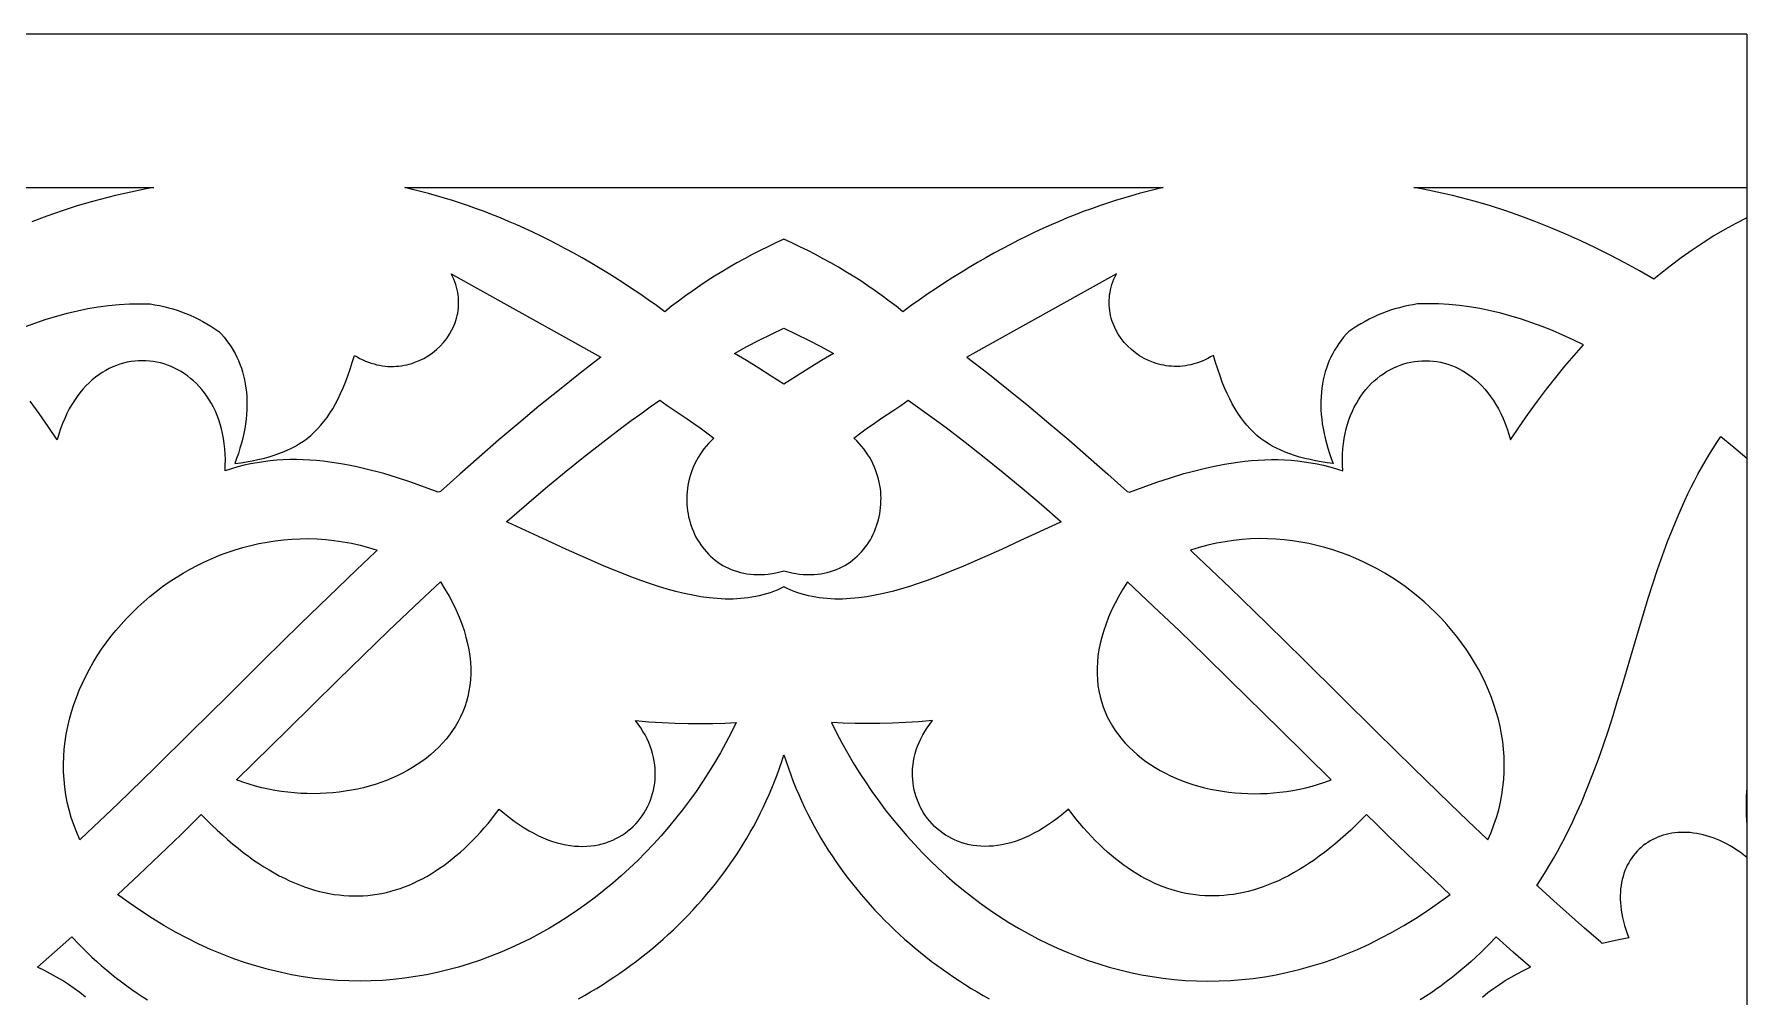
# Model space of a CAD drawing. Extents: x -105 to 105, y -148 to 149.
# Drawn here: x 30.36 to 64.58, y -68.85 to -49.61 of the extents above; entities that cross this region are included whole.
import ezdxf

# ---------------------------------------------------------------- set-up
doc = ezdxf.new("R2010")
doc.units = 0
doc.header["$MEASUREMENT"] = 0
doc.layers.get('0').update_dxf_attribs({"linetype": 'CONTINUOUS'})
doc.layers.add('LAYER_1', color=18, linetype='CONTINUOUS')

msp = doc.modelspace()

# ---------------------------------------------------------------- linework, layer by layer
msp.add_line((64.584, -49.611), (64.584, -89.598))
at = {"layer": 'LAYER_1'}
for points in [[(64.584, -49.611), (-51.868, -49.611)], [(24.414, -52.676), (32.748, -52.676), (32.593, -52.704), (32.439, -52.733), (32.285, -52.765), (32.131, -52.798), (31.977, -52.834), (31.824, -52.872), (31.671, -52.912), (31.519, -52.954), (31.214, -53.044), (30.911, -53.142), (30.609, -53.248), (30.308, -53.361)], [(30.182, -55.453), (30.389, -55.377), (30.596, -55.307), (30.804, -55.244), (31.011, -55.188), (31.219, -55.138), (31.427, -55.096), (31.634, -55.061), (31.842, -55.034), (32.05, -55.014), (32.258, -55.002), (32.466, -54.998), (32.57, -54.999), (32.675, -55.002), (32.766, -55.017), (32.858, -55.034), (32.948, -55.054), (33.037, -55.077), (33.126, -55.102), (33.214, -55.129), (33.301, -55.159), (33.387, -55.192), (33.473, -55.228), (33.557, -55.266), (33.641, -55.307), (33.724, -55.35), (33.806, -55.397), (33.887, -55.446), (33.968, -55.497), (34.048, -55.552), (34.101, -55.609), (34.153, -55.669), (34.201, -55.73), (34.247, -55.793), (34.291, -55.858), (34.332, -55.924), (34.37, -55.993), (34.405, -56.063), (34.438, -56.135), (34.468, -56.208), (34.495, -56.283), (34.519, -56.36), (34.54, -56.438), (34.559, -56.518), (34.574, -56.6), (34.587, -56.683), (34.596, -56.767), (34.603, -56.853), (34.607, -56.941), (34.607, -57.029), (34.604, -57.119), (34.599, -57.211), (34.59, -57.304), (34.578, -57.398), (34.562, -57.493), (34.544, -57.59), (34.522, -57.687), (34.497, -57.786), (34.468, -57.886), (34.436, -57.988), (34.401, -58.09), (34.362, -58.193), (34.483, -58.176), (34.601, -58.157), (34.714, -58.137), (34.824, -58.114), (34.93, -58.089), (35.032, -58.062), (35.131, -58.033), (35.227, -58), (35.32, -57.965), (35.409, -57.927), (35.495, -57.886), (35.579, -57.842), (35.659, -57.794), (35.736, -57.743), (35.811, -57.688), (35.883, -57.629), (35.953, -57.566), (36.02, -57.499), (36.085, -57.428), (36.147, -57.352), (36.208, -57.271), (36.266, -57.185), (36.322, -57.095), (36.377, -56.999), (36.429, -56.898), (36.48, -56.792), (36.529, -56.68), (36.577, -56.562), (36.623, -56.438), (36.668, -56.308), (36.711, -56.172), (36.754, -56.029), (36.809, -56.062), (36.866, -56.092), (36.922, -56.12), (36.978, -56.144), (37.035, -56.166), (37.091, -56.185), (37.147, -56.202), (37.203, -56.216), (37.259, -56.228), (37.315, -56.237), (37.371, -56.244), (37.426, -56.249), (37.481, -56.251), (37.536, -56.25), (37.59, -56.248), (37.643, -56.244), (37.696, -56.237), (37.749, -56.228), (37.8, -56.217), (37.852, -56.205), (37.902, -56.19), (37.952, -56.173), (38.048, -56.135), (38.141, -56.089), (38.23, -56.037), (38.314, -55.979), (38.394, -55.914), (38.468, -55.845), (38.537, -55.77), (38.599, -55.69), (38.656, -55.606), (38.705, -55.518), (38.727, -55.473), (38.747, -55.427), (38.766, -55.38), (38.782, -55.332), (38.796, -55.284), (38.809, -55.234), (38.819, -55.185), (38.827, -55.134), (38.833, -55.084), (38.837, -55.032), (38.838, -54.981), (38.838, -54.929), (38.834, -54.876), (38.829, -54.823), (38.821, -54.771), (38.81, -54.717), (38.797, -54.664), (38.781, -54.611), (38.763, -54.557), (38.742, -54.504), (38.718, -54.451), (38.691, -54.397), (41.683, -56.063), (41.264, -56.388), (40.851, -56.716), (40.444, -57.048), (40.042, -57.383), (39.644, -57.721), (39.251, -58.061), (38.863, -58.404), (38.478, -58.749), (38.429, -58.766), (38.157, -58.663), (37.886, -58.566), (37.614, -58.476), (37.343, -58.394), (37.208, -58.356), (37.072, -58.321), (36.937, -58.288), (36.802, -58.257), (36.667, -58.23), (36.532, -58.204), (36.398, -58.182), (36.263, -58.163), (36.129, -58.146), (35.996, -58.133), (35.862, -58.123), (35.73, -58.117), (35.597, -58.114), (35.465, -58.114), (35.333, -58.119), (35.202, -58.127), (35.071, -58.139), (34.94, -58.155), (34.811, -58.175), (34.681, -58.199), (34.553, -58.227), (34.424, -58.26), (34.297, -58.298), (34.17, -58.34), (34.175, -58.225), (34.176, -58.113), (34.173, -58.004), (34.166, -57.897), (34.155, -57.793), (34.14, -57.692), (34.121, -57.594), (34.099, -57.499), (34.073, -57.407), (34.045, -57.317), (34.012, -57.231), (33.977, -57.148), (33.939, -57.068), (33.898, -56.991), (33.854, -56.917), (33.808, -56.846), (33.759, -56.778), (33.708, -56.714), (33.654, -56.653), (33.599, -56.595), (33.541, -56.54), (33.481, -56.489), (33.42, -56.441), (33.357, -56.396), (33.292, -56.355), (33.226, -56.318), (33.159, -56.283), (33.09, -56.253), (33.02, -56.225), (32.95, -56.202), (32.878, -56.182), (32.806, -56.165), (32.733, -56.152), (32.66, -56.143), (32.586, -56.138), (32.512, -56.136), (32.438, -56.138), (32.364, -56.144), (32.29, -56.153), (32.216, -56.167), (32.142, -56.184), (32.069, -56.206), (31.997, -56.231), (31.925, -56.26), (31.854, -56.293), (31.784, -56.33), (31.715, -56.372), (31.647, -56.417), (31.58, -56.466), (31.515, -56.52), (31.451, -56.578), (31.389, -56.639), (31.329, -56.706), (31.27, -56.776), (31.214, -56.851), (31.159, -56.93), (31.107, -57.013), (31.057, -57.101), (31.01, -57.193), (30.965, -57.289), (30.923, -57.39), (30.883, -57.496), (30.847, -57.606), (30.813, -57.72), (30.635, -57.452), (30.456, -57.194), (30.276, -56.944)], [(41.235, -68.889), (41.356, -68.822), (41.475, -68.752), (41.594, -68.681), (41.712, -68.608), (41.828, -68.534), (41.943, -68.457), (42.058, -68.379), (42.171, -68.3), (42.283, -68.218), (42.393, -68.136), (42.503, -68.051), (42.611, -67.965), (42.717, -67.877), (42.823, -67.787), (42.927, -67.696), (43.029, -67.604), (43.131, -67.509), (43.23, -67.414), (43.328, -67.316), (43.425, -67.217), (43.52, -67.117), (43.613, -67.015), (43.705, -66.912), (43.795, -66.807), (43.884, -66.701), (43.97, -66.593), (44.055, -66.483), (44.139, -66.373), (44.22, -66.261), (44.299, -66.147), (44.377, -66.032), (44.453, -65.916), (44.527, -65.798), (44.598, -65.679), (44.668, -65.559), (44.736, -65.437), (44.802, -65.314), (44.865, -65.189), (44.927, -65.063), (44.986, -64.936), (45.043, -64.808), (45.098, -64.678), (45.151, -64.548), (45.202, -64.415), (45.25, -64.282), (45.296, -64.147), (45.339, -64.012), (45.383, -64.147), (45.429, -64.282), (45.477, -64.415), (45.527, -64.548), (45.58, -64.678), (45.635, -64.808), (45.692, -64.936), (45.752, -65.063), (45.813, -65.189), (45.877, -65.314), (45.943, -65.437), (46.01, -65.559), (46.08, -65.679), (46.152, -65.798), (46.226, -65.916), (46.302, -66.032), (46.379, -66.147), (46.459, -66.261), (46.54, -66.373), (46.623, -66.483), (46.708, -66.593), (46.795, -66.701), (46.883, -66.807), (46.974, -66.912), (47.065, -67.015), (47.159, -67.117), (47.254, -67.217), (47.35, -67.316), (47.448, -67.414), (47.548, -67.509), (47.649, -67.604), (47.752, -67.696), (47.856, -67.787), (47.961, -67.877), (48.068, -67.965), (48.176, -68.051), (48.285, -68.136), (48.396, -68.218), (48.508, -68.3), (48.621, -68.379), (48.735, -68.457), (48.851, -68.534), (48.967, -68.608), (49.085, -68.681), (49.203, -68.752), (49.323, -68.822), (49.444, -68.889)], [(31.378, -68.855), (31.267, -68.766), (31.154, -68.682), (31.039, -68.602), (30.921, -68.527), (30.802, -68.455), (30.682, -68.388), (30.559, -68.324), (30.435, -68.264), (30.42, -68.257), (30.762, -67.958), (31.106, -67.652), (31.119, -67.665), (31.133, -67.679), (31.225, -67.776), (31.318, -67.871), (31.412, -67.964), (31.507, -68.055), (31.604, -68.143), (31.701, -68.23), (31.8, -68.314), (31.899, -68.396), (32, -68.476), (32.101, -68.554), (32.204, -68.63), (32.307, -68.704), (32.411, -68.776), (32.516, -68.846), (32.622, -68.913)], [(59.3, -68.855), (59.412, -68.766), (59.525, -68.682), (59.64, -68.602), (59.757, -68.527), (59.876, -68.455), (59.997, -68.388), (60.12, -68.324), (60.244, -68.264), (60.259, -68.257), (59.917, -67.958), (59.573, -67.652), (59.56, -67.665), (59.546, -67.679), (59.454, -67.776), (59.361, -67.871), (59.267, -67.964), (59.171, -68.055), (59.075, -68.143), (58.977, -68.23), (58.879, -68.314), (58.779, -68.396), (58.679, -68.476), (58.577, -68.554), (58.475, -68.63), (58.372, -68.704), (58.267, -68.776), (58.162, -68.846), (58.056, -68.913)]]:
    msp.add_lwpolyline(points, dxfattribs=at)
for points in [[(45.339, -52.676), (52.917, -52.676), (52.759, -52.713), (52.601, -52.753), (52.442, -52.794), (52.284, -52.839), (52.124, -52.885), (51.965, -52.935), (51.805, -52.986), (51.645, -53.041), (51.485, -53.098), (51.324, -53.157), (51.163, -53.219), (51.002, -53.284), (50.841, -53.351), (50.679, -53.421), (50.517, -53.494), (50.354, -53.569), (50.192, -53.647), (50.029, -53.728), (49.866, -53.811), (49.702, -53.898), (49.538, -53.987), (49.374, -54.079), (49.21, -54.174), (49.045, -54.271), (48.881, -54.372), (48.715, -54.475), (48.55, -54.581), (48.384, -54.691), (48.218, -54.803), (48.052, -54.918), (47.886, -55.036), (47.719, -55.157), (47.582, -55.049), (47.444, -54.943), (47.304, -54.839), (47.162, -54.738), (47.019, -54.639), (46.874, -54.543), (46.727, -54.449), (46.579, -54.358), (46.429, -54.269), (46.278, -54.182), (46.125, -54.098), (45.971, -54.016), (45.815, -53.936), (45.658, -53.858), (45.499, -53.783), (45.339, -53.71), (45.179, -53.783), (45.021, -53.858), (44.863, -53.936), (44.708, -54.016), (44.553, -54.098), (44.401, -54.182), (44.249, -54.269), (44.1, -54.358), (43.952, -54.449), (43.805, -54.543), (43.66, -54.639), (43.517, -54.738), (43.375, -54.839), (43.235, -54.943), (43.096, -55.049), (42.959, -55.157), (42.793, -55.036), (42.626, -54.918), (42.46, -54.803), (42.294, -54.691), (42.129, -54.581), (41.963, -54.475), (41.798, -54.372), (41.633, -54.271), (41.469, -54.174), (41.304, -54.079), (41.14, -53.987), (40.977, -53.898), (40.813, -53.811), (40.65, -53.728), (40.487, -53.647), (40.324, -53.569), (40.162, -53.494), (40, -53.421), (39.838, -53.351), (39.677, -53.284), (39.515, -53.219), (39.354, -53.157), (39.194, -53.098), (39.034, -53.041), (38.873, -52.986), (38.714, -52.935), (38.554, -52.885), (38.395, -52.839), (38.236, -52.794), (38.078, -52.753), (37.919, -52.713), (37.761, -52.676)], [(64.584, -52.676), (64.584, -53.281), (64.366, -53.393), (64.148, -53.514), (63.929, -53.643), (63.71, -53.781), (63.491, -53.927), (63.272, -54.082), (63.052, -54.247), (62.833, -54.42), (62.727, -54.505), (62.438, -54.34), (62.147, -54.181), (61.854, -54.029), (61.56, -53.882), (61.265, -53.741), (60.968, -53.608), (60.67, -53.481), (60.37, -53.361), (60.07, -53.248), (59.768, -53.142), (59.465, -53.044), (59.16, -52.954), (59.007, -52.912), (58.854, -52.872), (58.701, -52.834), (58.548, -52.798), (58.394, -52.765), (58.24, -52.733), (58.085, -52.704), (57.931, -52.676)], [(61.324, -55.82), (61.117, -55.719), (60.91, -55.624), (60.704, -55.535), (60.497, -55.453), (60.289, -55.377), (60.082, -55.307), (59.875, -55.244), (59.667, -55.188), (59.46, -55.138), (59.252, -55.096), (59.044, -55.061), (58.836, -55.034), (58.629, -55.014), (58.421, -55.002), (58.212, -54.998), (58.108, -54.999), (58.004, -55.002), (57.912, -55.017), (57.821, -55.034), (57.731, -55.054), (57.641, -55.077), (57.553, -55.102), (57.465, -55.129), (57.378, -55.159), (57.292, -55.192), (57.206, -55.228), (57.122, -55.266), (57.038, -55.307), (56.955, -55.35), (56.873, -55.397), (56.791, -55.446), (56.711, -55.497), (56.631, -55.552), (56.577, -55.609), (56.526, -55.669), (56.477, -55.73), (56.431, -55.793), (56.388, -55.858), (56.347, -55.924), (56.309, -55.993), (56.274, -56.063), (56.241, -56.135), (56.211, -56.208), (56.184, -56.283), (56.16, -56.36), (56.138, -56.438), (56.12, -56.518), (56.104, -56.6), (56.092, -56.683), (56.082, -56.767), (56.076, -56.853), (56.072, -56.941), (56.072, -57.029), (56.074, -57.119), (56.08, -57.211), (56.089, -57.304), (56.101, -57.398), (56.116, -57.493), (56.135, -57.59), (56.157, -57.687), (56.182, -57.786), (56.21, -57.886), (56.242, -57.988), (56.278, -58.09), (56.316, -58.193), (56.195, -58.176), (56.078, -58.157), (55.965, -58.137), (55.855, -58.114), (55.749, -58.089), (55.646, -58.062), (55.547, -58.033), (55.451, -58), (55.359, -57.965), (55.27, -57.927), (55.183, -57.886), (55.1, -57.842), (55.02, -57.794), (54.942, -57.743), (54.867, -57.688), (54.795, -57.629), (54.726, -57.566), (54.659, -57.499), (54.594, -57.428), (54.531, -57.352), (54.471, -57.271), (54.413, -57.185), (54.356, -57.095), (54.302, -56.999), (54.249, -56.898), (54.199, -56.792), (54.149, -56.68), (54.102, -56.562), (54.056, -56.438), (54.011, -56.308), (53.967, -56.172), (53.925, -56.029), (53.869, -56.062), (53.813, -56.092), (53.757, -56.12), (53.7, -56.144), (53.644, -56.166), (53.588, -56.185), (53.531, -56.202), (53.475, -56.216), (53.419, -56.228), (53.363, -56.237), (53.308, -56.244), (53.252, -56.249), (53.198, -56.251), (53.143, -56.25), (53.089, -56.248), (53.035, -56.244), (52.982, -56.237), (52.93, -56.228), (52.878, -56.217), (52.827, -56.205), (52.777, -56.19), (52.727, -56.173), (52.63, -56.135), (52.538, -56.089), (52.449, -56.037), (52.364, -55.979), (52.285, -55.914), (52.211, -55.845), (52.142, -55.77), (52.079, -55.69), (52.023, -55.606), (51.974, -55.518), (51.952, -55.473), (51.931, -55.427), (51.913, -55.38), (51.897, -55.332), (51.882, -55.284), (51.87, -55.234), (51.86, -55.185), (51.851, -55.134), (51.845, -55.084), (51.842, -55.032), (51.84, -54.981), (51.841, -54.929), (51.844, -54.876), (51.85, -54.823), (51.858, -54.771), (51.868, -54.717), (51.882, -54.664), (51.897, -54.611), (51.916, -54.557), (51.937, -54.504), (51.961, -54.451), (51.987, -54.397), (48.996, -56.063), (49.414, -56.388), (49.827, -56.716), (50.235, -57.048), (50.637, -57.383), (51.034, -57.721), (51.427, -58.061), (51.816, -58.404), (52.201, -58.749), (52.25, -58.766), (52.521, -58.663), (52.793, -58.566), (53.064, -58.476), (53.336, -58.394), (53.471, -58.356), (53.606, -58.321), (53.742, -58.288), (53.877, -58.257), (54.012, -58.23), (54.147, -58.204), (54.281, -58.182), (54.415, -58.163), (54.549, -58.146), (54.683, -58.133), (54.816, -58.123), (54.949, -58.117), (55.082, -58.114), (55.214, -58.114), (55.346, -58.119), (55.477, -58.127), (55.608, -58.139), (55.738, -58.155), (55.868, -58.175), (55.997, -58.199), (56.126, -58.227), (56.254, -58.26), (56.382, -58.298), (56.509, -58.34), (56.503, -58.225), (56.502, -58.113), (56.506, -58.004), (56.513, -57.897), (56.524, -57.793), (56.539, -57.692), (56.557, -57.594), (56.58, -57.499), (56.605, -57.407), (56.634, -57.317), (56.666, -57.231), (56.701, -57.148), (56.74, -57.068), (56.781, -56.991), (56.824, -56.917), (56.871, -56.846), (56.92, -56.778), (56.971, -56.714), (57.024, -56.653), (57.08, -56.595), (57.138, -56.54), (57.197, -56.489), (57.259, -56.441), (57.322, -56.396), (57.386, -56.355), (57.453, -56.318), (57.52, -56.283), (57.589, -56.253), (57.658, -56.225), (57.729, -56.202), (57.8, -56.182), (57.873, -56.165), (57.945, -56.152), (58.019, -56.143), (58.092, -56.138), (58.166, -56.136), (58.241, -56.138), (58.315, -56.144), (58.389, -56.153), (58.463, -56.167), (58.536, -56.184), (58.609, -56.206), (58.682, -56.231), (58.754, -56.26), (58.825, -56.293), (58.895, -56.33), (58.964, -56.372), (59.032, -56.417), (59.098, -56.466), (59.164, -56.52), (59.227, -56.578), (59.289, -56.639), (59.35, -56.706), (59.408, -56.776), (59.465, -56.851), (59.519, -56.93), (59.571, -57.013), (59.621, -57.101), (59.669, -57.193), (59.714, -57.289), (59.756, -57.39), (59.795, -57.496), (59.832, -57.606), (59.865, -57.72), (60.043, -57.452), (60.223, -57.194), (60.403, -56.944), (60.584, -56.703), (60.767, -56.471), (60.951, -56.246), (61.136, -56.029)], [(45.339, -55.488), (45.586, -55.604), (45.832, -55.726), (46.08, -55.855), (46.328, -55.99), (46.088, -56.133), (45.843, -56.285), (45.593, -56.443), (45.339, -56.608), (45.085, -56.443), (44.835, -56.285), (44.59, -56.133), (44.351, -55.99), (44.599, -55.855), (44.846, -55.726), (45.093, -55.604)], [(45.339, -60.336), (45.419, -60.357), (45.498, -60.375), (45.575, -60.389), (45.651, -60.4), (45.726, -60.407), (45.799, -60.411), (45.871, -60.412), (45.941, -60.41), (46.01, -60.404), (46.077, -60.395), (46.143, -60.384), (46.207, -60.37), (46.27, -60.352), (46.331, -60.332), (46.39, -60.31), (46.448, -60.285), (46.504, -60.258), (46.558, -60.228), (46.611, -60.196), (46.662, -60.161), (46.711, -60.125), (46.758, -60.086), (46.803, -60.046), (46.847, -60.003), (46.888, -59.959), (46.928, -59.913), (46.966, -59.866), (47.001, -59.817), (47.035, -59.766), (47.067, -59.714), (47.096, -59.661), (47.124, -59.606), (47.149, -59.55), (47.172, -59.493), (47.193, -59.436), (47.212, -59.377), (47.229, -59.317), (47.243, -59.257), (47.255, -59.196), (47.265, -59.134), (47.273, -59.072), (47.278, -59.01), (47.28, -58.947), (47.281, -58.883), (47.279, -58.82), (47.274, -58.757), (47.267, -58.693), (47.257, -58.63), (47.245, -58.566), (47.231, -58.503), (47.213, -58.44), (47.193, -58.378), (47.171, -58.316), (47.146, -58.254), (47.118, -58.193), (47.087, -58.133), (47.054, -58.074), (47.017, -58.015), (46.978, -57.958), (46.937, -57.901), (46.892, -57.846), (46.844, -57.791), (46.794, -57.738), (46.74, -57.687), (46.879, -57.579), (47.012, -57.48), (47.142, -57.389), (47.271, -57.301), (47.535, -57.124), (47.674, -57.03), (47.821, -56.927), (48.012, -57.06), (48.202, -57.195), (48.392, -57.333), (48.582, -57.473), (48.962, -57.762), (49.342, -58.061), (49.722, -58.368), (50.103, -58.685), (50.485, -59.011), (50.868, -59.344), (50.881, -59.355), (50.854, -59.367), (50.071, -59.73), (49.686, -59.907), (49.306, -60.079), (48.932, -60.241), (48.747, -60.318), (48.564, -60.392), (48.382, -60.462), (48.202, -60.529), (48.024, -60.591), (47.847, -60.648), (47.673, -60.701), (47.501, -60.748), (47.331, -60.789), (47.163, -60.825), (46.997, -60.854), (46.833, -60.876), (46.672, -60.892), (46.513, -60.9), (46.357, -60.9), (46.28, -60.897), (46.203, -60.892), (46.127, -60.885), (46.052, -60.876), (45.978, -60.865), (45.904, -60.851), (45.831, -60.836), (45.758, -60.818), (45.687, -60.797), (45.616, -60.774), (45.546, -60.749), (45.476, -60.721), (45.407, -60.691), (45.339, -60.658), (45.271, -60.691), (45.203, -60.721), (45.133, -60.749), (45.063, -60.774), (44.992, -60.797), (44.92, -60.818), (44.848, -60.836), (44.775, -60.851), (44.701, -60.865), (44.626, -60.876), (44.551, -60.885), (44.475, -60.892), (44.399, -60.897), (44.322, -60.9), (44.165, -60.9), (44.007, -60.892), (43.846, -60.876), (43.682, -60.854), (43.516, -60.825), (43.348, -60.789), (43.178, -60.748), (43.005, -60.701), (42.831, -60.648), (42.655, -60.591), (42.477, -60.529), (42.297, -60.462), (42.115, -60.392), (41.932, -60.318), (41.747, -60.241), (41.372, -60.079), (40.992, -59.907), (40.607, -59.73), (39.825, -59.367), (39.798, -59.355), (39.81, -59.344), (40.193, -59.011), (40.575, -58.685), (40.956, -58.368), (41.337, -58.061), (41.717, -57.762), (42.097, -57.473), (42.287, -57.333), (42.477, -57.195), (42.667, -57.06), (42.857, -56.927), (43.004, -57.03), (43.144, -57.124), (43.407, -57.301), (43.536, -57.389), (43.666, -57.48), (43.8, -57.579), (43.938, -57.687), (43.885, -57.738), (43.834, -57.791), (43.787, -57.846), (43.742, -57.901), (43.7, -57.958), (43.661, -58.015), (43.625, -58.074), (43.592, -58.133), (43.561, -58.193), (43.533, -58.254), (43.508, -58.316), (43.485, -58.378), (43.465, -58.44), (43.448, -58.503), (43.433, -58.566), (43.421, -58.63), (43.412, -58.693), (43.405, -58.757), (43.4, -58.82), (43.398, -58.883), (43.398, -58.947), (43.401, -59.01), (43.406, -59.072), (43.414, -59.134), (43.423, -59.196), (43.435, -59.257), (43.45, -59.317), (43.466, -59.377), (43.485, -59.436), (43.506, -59.493), (43.53, -59.55), (43.555, -59.606), (43.582, -59.661), (43.612, -59.714), (43.644, -59.766), (43.677, -59.817), (43.713, -59.866), (43.751, -59.913), (43.79, -59.959), (43.832, -60.003), (43.875, -60.046), (43.921, -60.086), (43.968, -60.125), (44.017, -60.161), (44.068, -60.196), (44.12, -60.228), (44.174, -60.258), (44.231, -60.285), (44.288, -60.31), (44.348, -60.332), (44.409, -60.352), (44.471, -60.37), (44.536, -60.384), (44.601, -60.395), (44.669, -60.404), (44.738, -60.41), (44.808, -60.412), (44.88, -60.411), (44.953, -60.407), (45.027, -60.4), (45.103, -60.389), (45.181, -60.375), (45.259, -60.357)], [(64.584, -58.086), (64.584, -64.673), (64.574, -64.849), (64.57, -65.032), (64.574, -65.222), (64.584, -65.418), (64.584, -66.064), (64.518, -66.012), (64.451, -65.962), (64.384, -65.916), (64.317, -65.872), (64.25, -65.832), (64.182, -65.794), (64.115, -65.76), (64.048, -65.728), (63.981, -65.699), (63.914, -65.674), (63.847, -65.65), (63.781, -65.63), (63.714, -65.613), (63.649, -65.598), (63.584, -65.586), (63.519, -65.576), (63.455, -65.569), (63.392, -65.565), (63.329, -65.564), (63.267, -65.565), (63.206, -65.568), (63.146, -65.574), (63.087, -65.582), (63.029, -65.593), (62.972, -65.606), (62.916, -65.622), (62.861, -65.64), (62.807, -65.66), (62.755, -65.683), (62.704, -65.707), (62.655, -65.734), (62.607, -65.764), (62.561, -65.795), (62.516, -65.828), (62.473, -65.864), (62.432, -65.901), (62.393, -65.941), (62.355, -65.983), (62.32, -66.026), (62.286, -66.072), (62.254, -66.119), (62.225, -66.169), (62.197, -66.22), (62.172, -66.273), (62.149, -66.328), (62.129, -66.385), (62.111, -66.443), (62.095, -66.503), (62.082, -66.565), (62.071, -66.628), (62.063, -66.693), (62.058, -66.76), (62.056, -66.828), (62.056, -66.898), (62.059, -66.969), (62.066, -67.041), (62.075, -67.116), (62.087, -67.191), (62.102, -67.268), (62.121, -67.346), (62.143, -67.426), (62.168, -67.506), (62.196, -67.588), (62.228, -67.672), (61.962, -67.726), (61.697, -67.784), (61.661, -67.753), (61.342, -67.478), (61.034, -67.206), (60.726, -66.931), (60.412, -66.645), (60.387, -66.622), (60.475, -66.489), (60.559, -66.355), (60.642, -66.22), (60.721, -66.084), (60.799, -65.947), (60.873, -65.809), (60.946, -65.67), (61.016, -65.531), (61.085, -65.391), (61.151, -65.25), (61.278, -64.966), (61.397, -64.68), (61.511, -64.392), (61.618, -64.102), (61.72, -63.811), (61.819, -63.518), (61.913, -63.225), (62.004, -62.931), (62.093, -62.637), (62.267, -62.049), (62.439, -61.464), (62.527, -61.174), (62.616, -60.885), (62.707, -60.597), (62.802, -60.312), (62.9, -60.03), (63.003, -59.75), (63.111, -59.474), (63.225, -59.201), (63.345, -58.931), (63.408, -58.798), (63.472, -58.666), (63.539, -58.535), (63.607, -58.405), (63.678, -58.276), (63.751, -58.149), (63.826, -58.023), (63.904, -57.898), (63.984, -57.774), (64.066, -57.651), (64.325, -57.866)], [(31.269, -65.715), (31.204, -65.566), (31.146, -65.416), (31.096, -65.265), (31.053, -65.114), (31.017, -64.962), (30.988, -64.811), (30.966, -64.658), (30.951, -64.506), (30.943, -64.354), (30.941, -64.202), (30.945, -64.05), (30.956, -63.899), (30.973, -63.749), (30.996, -63.599), (31.025, -63.45), (31.06, -63.302), (31.1, -63.155), (31.147, -63.009), (31.198, -62.865), (31.255, -62.722), (31.317, -62.581), (31.384, -62.441), (31.457, -62.304), (31.534, -62.168), (31.615, -62.035), (31.702, -61.904), (31.793, -61.776), (31.888, -61.65), (31.988, -61.526), (32.091, -61.406), (32.199, -61.288), (32.31, -61.174), (32.426, -61.063), (32.545, -60.955), (32.667, -60.85), (32.793, -60.75), (32.922, -60.652), (33.055, -60.559), (33.19, -60.47), (33.329, -60.385), (33.47, -60.304), (33.614, -60.228), (33.76, -60.156), (33.909, -60.089), (34.06, -60.026), (34.213, -59.969), (34.369, -59.916), (34.526, -59.869), (34.685, -59.827), (34.846, -59.791), (35.009, -59.76), (35.173, -59.734), (35.338, -59.715), (35.504, -59.702), (35.672, -59.694), (35.841, -59.693), (36.01, -59.698), (36.181, -59.71), (36.351, -59.729), (36.523, -59.754), (36.695, -59.786), (36.867, -59.825), (37.039, -59.871), (37.211, -59.925), (37.176, -59.955), (36.798, -60.314), (36.423, -60.675), (35.68, -61.396), (34.947, -62.118), (34.218, -62.838), (33.491, -63.557), (32.763, -64.274), (32.031, -64.986), (31.662, -65.34), (31.29, -65.694)], [(59.409, -65.715), (59.475, -65.566), (59.532, -65.416), (59.583, -65.265), (59.626, -65.114), (59.662, -64.962), (59.69, -64.811), (59.712, -64.658), (59.727, -64.506), (59.736, -64.354), (59.738, -64.202), (59.733, -64.05), (59.723, -63.899), (59.706, -63.749), (59.683, -63.599), (59.654, -63.45), (59.619, -63.302), (59.578, -63.155), (59.532, -63.009), (59.481, -62.865), (59.424, -62.722), (59.361, -62.581), (59.294, -62.441), (59.222, -62.304), (59.145, -62.168), (59.063, -62.035), (58.977, -61.904), (58.886, -61.776), (58.791, -61.65), (58.691, -61.526), (58.587, -61.406), (58.48, -61.288), (58.368, -61.174), (58.253, -61.063), (58.134, -60.955), (58.011, -60.85), (57.885, -60.75), (57.756, -60.652), (57.624, -60.559), (57.488, -60.47), (57.35, -60.385), (57.209, -60.304), (57.065, -60.228), (56.919, -60.156), (56.77, -60.089), (56.619, -60.026), (56.465, -59.969), (56.31, -59.916), (56.153, -59.869), (55.993, -59.827), (55.833, -59.791), (55.67, -59.76), (55.506, -59.734), (55.341, -59.715), (55.174, -59.702), (55.006, -59.694), (54.838, -59.693), (54.668, -59.698), (54.498, -59.71), (54.327, -59.729), (54.156, -59.754), (53.984, -59.786), (53.812, -59.825), (53.64, -59.871), (53.468, -59.925), (53.502, -59.955), (53.881, -60.314), (54.256, -60.675), (54.998, -61.396), (55.732, -62.118), (56.461, -62.838), (57.187, -63.557), (57.915, -64.274), (58.648, -64.986), (59.017, -65.34), (59.388, -65.694)], [(34.399, -64.513), (35.421, -63.506), (36.425, -62.518), (36.929, -62.028), (37.436, -61.538), (37.95, -61.048), (38.473, -60.556), (38.563, -60.701), (38.646, -60.843), (38.721, -60.984), (38.788, -61.123), (38.848, -61.26), (38.901, -61.395), (38.947, -61.528), (38.985, -61.659), (39.017, -61.787), (39.043, -61.914), (39.061, -62.038), (39.074, -62.16), (39.08, -62.28), (39.08, -62.398), (39.073, -62.513), (39.062, -62.626), (39.044, -62.737), (39.021, -62.845), (38.992, -62.95), (38.959, -63.053), (38.92, -63.154), (38.876, -63.251), (38.827, -63.347), (38.774, -63.439), (38.716, -63.529), (38.653, -63.616), (38.586, -63.7), (38.516, -63.782), (38.441, -63.86), (38.362, -63.936), (38.28, -64.009), (38.194, -64.079), (38.104, -64.145), (38.012, -64.209), (37.916, -64.27), (37.817, -64.327), (37.715, -64.381), (37.611, -64.432), (37.504, -64.48), (37.394, -64.525), (37.282, -64.566), (37.168, -64.604), (37.052, -64.639), (36.934, -64.67), (36.815, -64.697), (36.694, -64.721), (36.571, -64.742), (36.447, -64.759), (36.322, -64.772), (36.195, -64.782), (36.068, -64.788), (35.94, -64.79), (35.812, -64.789), (35.683, -64.784), (35.554, -64.774), (35.424, -64.761), (35.295, -64.744), (35.165, -64.724), (35.036, -64.699), (34.907, -64.67), (34.779, -64.637), (34.651, -64.6), (34.525, -64.558)], [(56.28, -64.513), (55.258, -63.506), (54.253, -62.518), (53.75, -62.028), (53.243, -61.538), (52.729, -61.048), (52.206, -60.556), (52.115, -60.701), (52.033, -60.843), (51.958, -60.984), (51.89, -61.123), (51.83, -61.26), (51.778, -61.395), (51.732, -61.528), (51.693, -61.659), (51.661, -61.787), (51.636, -61.914), (51.617, -62.038), (51.605, -62.16), (51.599, -62.28), (51.599, -62.398), (51.605, -62.513), (51.617, -62.626), (51.635, -62.737), (51.658, -62.845), (51.686, -62.95), (51.72, -63.053), (51.759, -63.154), (51.803, -63.251), (51.852, -63.347), (51.905, -63.439), (51.963, -63.529), (52.025, -63.616), (52.092, -63.7), (52.163, -63.782), (52.238, -63.86), (52.317, -63.936), (52.399, -64.009), (52.485, -64.079), (52.574, -64.145), (52.667, -64.209), (52.763, -64.27), (52.862, -64.327), (52.964, -64.381), (53.068, -64.432), (53.175, -64.48), (53.285, -64.525), (53.396, -64.566), (53.51, -64.604), (53.626, -64.639), (53.744, -64.67), (53.864, -64.697), (53.985, -64.721), (54.108, -64.742), (54.232, -64.759), (54.357, -64.772), (54.483, -64.782), (54.61, -64.788), (54.738, -64.79), (54.867, -64.789), (54.996, -64.784), (55.125, -64.774), (55.254, -64.761), (55.384, -64.744), (55.513, -64.724), (55.642, -64.699), (55.771, -64.67), (55.9, -64.637), (56.027, -64.6), (56.154, -64.558)], [(33.694, -65.204), (33.8, -65.312), (33.906, -65.417), (34.011, -65.518), (34.116, -65.615), (34.221, -65.708), (34.325, -65.797), (34.43, -65.882), (34.534, -65.964), (34.638, -66.042), (34.741, -66.116), (34.844, -66.186), (34.947, -66.252), (35.05, -66.315), (35.152, -66.374), (35.254, -66.429), (35.356, -66.481), (35.457, -66.529), (35.558, -66.573), (35.658, -66.614), (35.759, -66.652), (35.858, -66.685), (35.958, -66.716), (36.057, -66.743), (36.155, -66.766), (36.253, -66.786), (36.351, -66.802), (36.448, -66.815), (36.545, -66.825), (36.642, -66.831), (36.737, -66.834), (36.833, -66.833), (36.928, -66.83), (37.022, -66.823), (37.116, -66.812), (37.209, -66.799), (37.302, -66.782), (37.395, -66.762), (37.486, -66.739), (37.578, -66.713), (37.668, -66.684), (37.758, -66.651), (37.848, -66.616), (37.937, -66.577), (38.025, -66.535), (38.113, -66.491), (38.2, -66.443), (38.286, -66.392), (38.372, -66.339), (38.457, -66.282), (38.542, -66.223), (38.626, -66.161), (38.709, -66.095), (38.792, -66.027), (38.873, -65.956), (38.954, -65.883), (39.035, -65.806), (39.114, -65.727), (39.193, -65.645), (39.272, -65.561), (39.349, -65.473), (39.426, -65.383), (39.502, -65.29), (39.577, -65.195), (39.651, -65.097), (39.752, -65.184), (39.852, -65.264), (39.951, -65.339), (40.05, -65.408), (40.148, -65.472), (40.245, -65.53), (40.341, -65.582), (40.436, -65.63), (40.53, -65.673), (40.623, -65.71), (40.715, -65.743), (40.806, -65.77), (40.895, -65.794), (40.984, -65.812), (41.07, -65.826), (41.156, -65.836), (41.24, -65.842), (41.322, -65.843), (41.403, -65.84), (41.482, -65.834), (41.559, -65.824), (41.634, -65.81), (41.708, -65.792), (41.78, -65.771), (41.849, -65.746), (41.917, -65.719), (41.983, -65.688), (42.046, -65.654), (42.107, -65.617), (42.166, -65.578), (42.222, -65.535), (42.276, -65.49), (42.328, -65.443), (42.377, -65.393), (42.424, -65.341), (42.467, -65.287), (42.509, -65.23), (42.547, -65.172), (42.582, -65.112), (42.615, -65.05), (42.645, -64.987), (42.671, -64.922), (42.695, -64.855), (42.715, -64.788), (42.732, -64.719), (42.746, -64.649), (42.757, -64.578), (42.764, -64.506), (42.768, -64.434), (42.768, -64.36), (42.765, -64.287), (42.758, -64.213), (42.748, -64.138), (42.733, -64.064), (42.715, -63.989), (42.693, -63.914), (42.667, -63.839), (42.637, -63.765), (42.604, -63.691), (42.565, -63.617), (42.523, -63.544), (42.477, -63.472), (42.426, -63.4), (42.371, -63.33), (42.642, -63.352), (42.908, -63.369), (43.169, -63.38), (43.424, -63.387), (43.674, -63.389), (43.918, -63.387), (44.156, -63.38), (44.387, -63.37), (44.286, -63.574), (44.18, -63.776), (44.069, -63.975), (43.954, -64.172), (43.835, -64.366), (43.711, -64.556), (43.583, -64.744), (43.451, -64.929), (43.315, -65.11), (43.175, -65.288), (43.031, -65.462), (42.883, -65.633), (42.732, -65.8), (42.576, -65.964), (42.418, -66.123), (42.255, -66.278), (42.09, -66.43), (41.921, -66.576), (41.749, -66.719), (41.573, -66.857), (41.395, -66.99), (41.213, -67.119), (41.029, -67.243), (40.842, -67.362), (40.652, -67.476), (40.46, -67.584), (40.265, -67.688), (40.068, -67.786), (39.868, -67.879), (39.666, -67.966), (39.461, -68.047), (39.255, -68.122), (39.046, -68.192), (38.836, -68.255), (38.623, -68.313), (38.409, -68.364), (38.193, -68.409), (37.976, -68.447), (37.757, -68.479), (37.536, -68.504), (37.314, -68.522), (37.091, -68.533), (36.867, -68.537), (36.641, -68.534), (36.415, -68.524), (36.187, -68.506), (35.959, -68.481), (35.729, -68.449), (35.5, -68.409), (35.269, -68.36), (35.038, -68.304), (34.806, -68.24), (34.575, -68.168), (34.342, -68.088), (34.11, -67.999), (33.878, -67.902), (33.645, -67.796), (33.412, -67.681), (33.18, -67.558), (32.948, -67.426), (32.716, -67.285), (32.485, -67.134), (32.254, -66.975), (32.023, -66.806), (32.027, -66.802), (32.444, -66.412), (32.865, -66.014), (33.285, -65.611), (33.491, -65.407)], [(56.984, -65.204), (56.878, -65.312), (56.773, -65.417), (56.668, -65.518), (56.563, -65.615), (56.458, -65.708), (56.353, -65.797), (56.249, -65.882), (56.145, -65.964), (56.041, -66.042), (55.938, -66.116), (55.834, -66.186), (55.731, -66.252), (55.629, -66.315), (55.527, -66.374), (55.425, -66.429), (55.323, -66.481), (55.222, -66.529), (55.121, -66.573), (55.02, -66.614), (54.92, -66.652), (54.82, -66.685), (54.721, -66.716), (54.622, -66.743), (54.523, -66.766), (54.425, -66.786), (54.328, -66.802), (54.23, -66.815), (54.133, -66.825), (54.037, -66.831), (53.941, -66.834), (53.846, -66.833), (53.751, -66.83), (53.656, -66.823), (53.563, -66.812), (53.469, -66.799), (53.376, -66.782), (53.284, -66.762), (53.192, -66.739), (53.101, -66.713), (53.01, -66.684), (52.92, -66.651), (52.831, -66.616), (52.742, -66.577), (52.653, -66.535), (52.566, -66.491), (52.479, -66.443), (52.392, -66.392), (52.306, -66.339), (52.221, -66.282), (52.137, -66.223), (52.053, -66.161), (51.97, -66.095), (51.887, -66.027), (51.805, -65.956), (51.724, -65.883), (51.644, -65.806), (51.564, -65.727), (51.485, -65.645), (51.407, -65.561), (51.33, -65.473), (51.253, -65.383), (51.177, -65.29), (51.102, -65.195), (51.028, -65.097), (50.927, -65.184), (50.827, -65.264), (50.728, -65.339), (50.629, -65.408), (50.531, -65.472), (50.434, -65.53), (50.338, -65.582), (50.243, -65.63), (50.148, -65.673), (50.055, -65.71), (49.963, -65.743), (49.873, -65.77), (49.783, -65.794), (49.695, -65.812), (49.608, -65.826), (49.523, -65.836), (49.439, -65.842), (49.357, -65.843), (49.276, -65.84), (49.197, -65.834), (49.12, -65.824), (49.044, -65.81), (48.971, -65.792), (48.899, -65.771), (48.829, -65.746), (48.762, -65.719), (48.696, -65.688), (48.633, -65.654), (48.572, -65.617), (48.513, -65.578), (48.456, -65.535), (48.402, -65.49), (48.351, -65.443), (48.302, -65.393), (48.255, -65.341), (48.211, -65.287), (48.17, -65.23), (48.132, -65.172), (48.096, -65.112), (48.064, -65.05), (48.034, -64.987), (48.007, -64.922), (47.984, -64.855), (47.963, -64.788), (47.946, -64.719), (47.932, -64.649), (47.922, -64.578), (47.914, -64.506), (47.911, -64.434), (47.91, -64.36), (47.913, -64.287), (47.92, -64.213), (47.931, -64.138), (47.945, -64.064), (47.963, -63.989), (47.985, -63.914), (48.011, -63.839), (48.041, -63.765), (48.075, -63.691), (48.113, -63.617), (48.155, -63.544), (48.202, -63.472), (48.253, -63.4), (48.308, -63.33), (48.037, -63.352), (47.77, -63.369), (47.51, -63.38), (47.254, -63.387), (47.005, -63.389), (46.761, -63.387), (46.523, -63.38), (46.292, -63.37), (46.393, -63.574), (46.499, -63.776), (46.609, -63.975), (46.724, -64.172), (46.844, -64.366), (46.967, -64.556), (47.095, -64.744), (47.227, -64.929), (47.364, -65.11), (47.504, -65.288), (47.648, -65.462), (47.796, -65.633), (47.947, -65.8), (48.102, -65.964), (48.261, -66.123), (48.423, -66.278), (48.589, -66.43), (48.758, -66.576), (48.93, -66.719), (49.106, -66.857), (49.284, -66.99), (49.465, -67.119), (49.65, -67.243), (49.837, -67.362), (50.026, -67.476), (50.219, -67.584), (50.414, -67.688), (50.611, -67.786), (50.811, -67.879), (51.013, -67.966), (51.217, -68.047), (51.424, -68.122), (51.632, -68.192), (51.843, -68.255), (52.055, -68.313), (52.269, -68.364), (52.485, -68.409), (52.703, -68.447), (52.922, -68.479), (53.142, -68.504), (53.364, -68.522), (53.588, -68.533), (53.812, -68.537), (54.038, -68.534), (54.264, -68.524), (54.492, -68.506), (54.72, -68.481), (54.949, -68.449), (55.179, -68.409), (55.41, -68.36), (55.641, -68.304), (55.872, -68.24), (56.104, -68.168), (56.336, -68.088), (56.569, -67.999), (56.801, -67.902), (57.034, -67.796), (57.266, -67.681), (57.499, -67.558), (57.731, -67.426), (57.963, -67.285), (58.194, -67.134), (58.425, -66.975), (58.655, -66.806), (58.651, -66.802), (58.235, -66.412), (57.813, -66.014), (57.394, -65.611), (57.188, -65.407)]]:
    msp.add_lwpolyline(points, close=True, dxfattribs=at)

doc.saveas('drawing.dxf')
